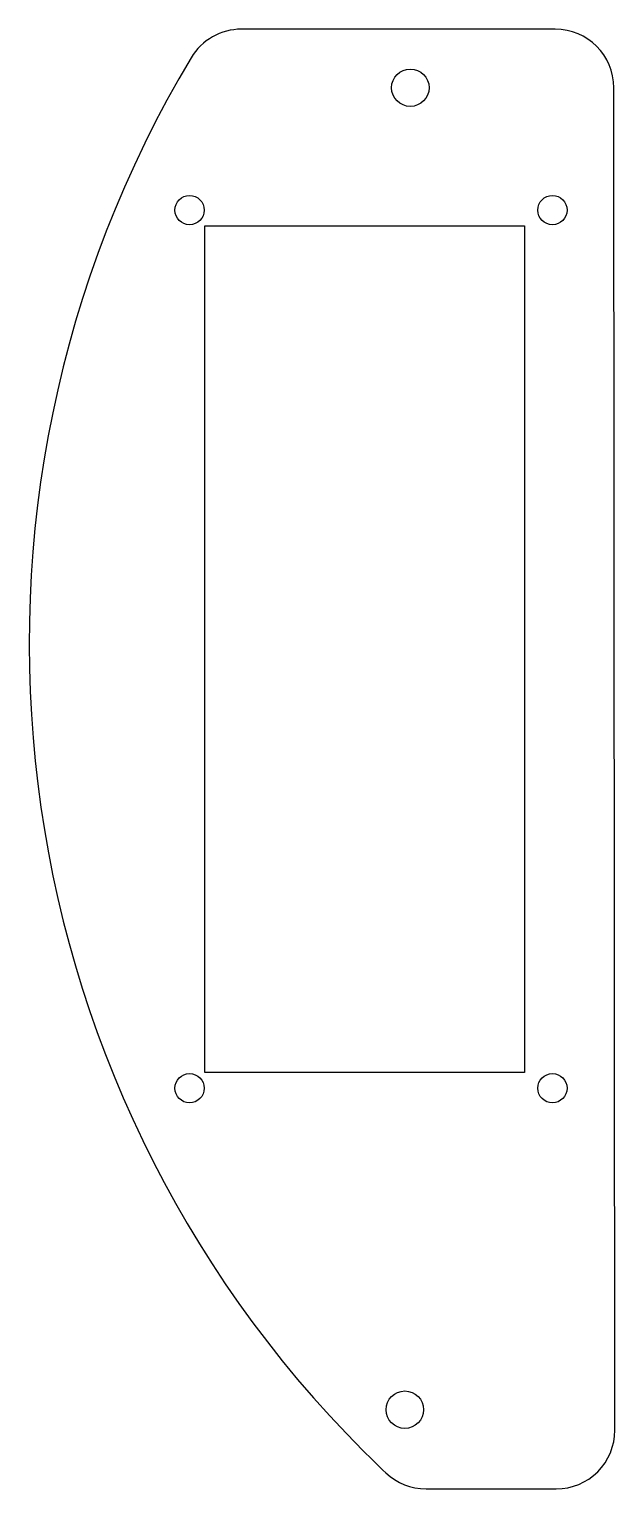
# Model space of a CAD drawing. Header units: millimetres. Extents: x -98 to -47, y -72 to 53.
import ezdxf

# ---------------------------------------------------------------- set-up
doc = ezdxf.new("R2010")
doc.units = ezdxf.units.MM

msp = doc.modelspace()

# ---------------------------------------------------------------- linework, layer by layer
for p, q in [((-64.94, 52.5), (-79.37, 52.5)), ((-52.56, 52.5), (-64.94, 52.5)), ((-47.47, -67.16), (-47.56, 47.5)), ((-82.5, -36.6), (-82.5, 35.7)), ((-82.5, 35.7), (-55.2, 35.7)), ((-55.2, 35.7), (-55.2, -36.6)), ((-55.2, -36.6), (-82.5, -36.6)), ((-63.6, -72.17), (-52.47, -72.17))]:
    msp.add_line(p, q)
for centre, radius in [((-64.94, 47.5), 1.6), ((-83.8, 37.05), 1.25), ((-52.8, 37.05), 1.25), ((-83.8, -37.95), 1.25), ((-52.8, -37.95), 1.25), ((-65.41, -65.41), 1.6)]:
    msp.add_circle(centre, radius)
for centre, radius, start, end in [((-79.37, 47.5), 5, 90, 149.1019), ((-52.56, 47.5), 5, 0.042, 90), ((0, 0), 97.5, 149.1019, 225), ((-52.47, -67.17), 5, 270, 0.042), ((0, 0), 97.5, 225, 226.5625), ((-63.6, -67.17), 5, 226.5625, 270)]:
    msp.add_arc(centre, radius, start, end)

doc.saveas('drawing.dxf')
